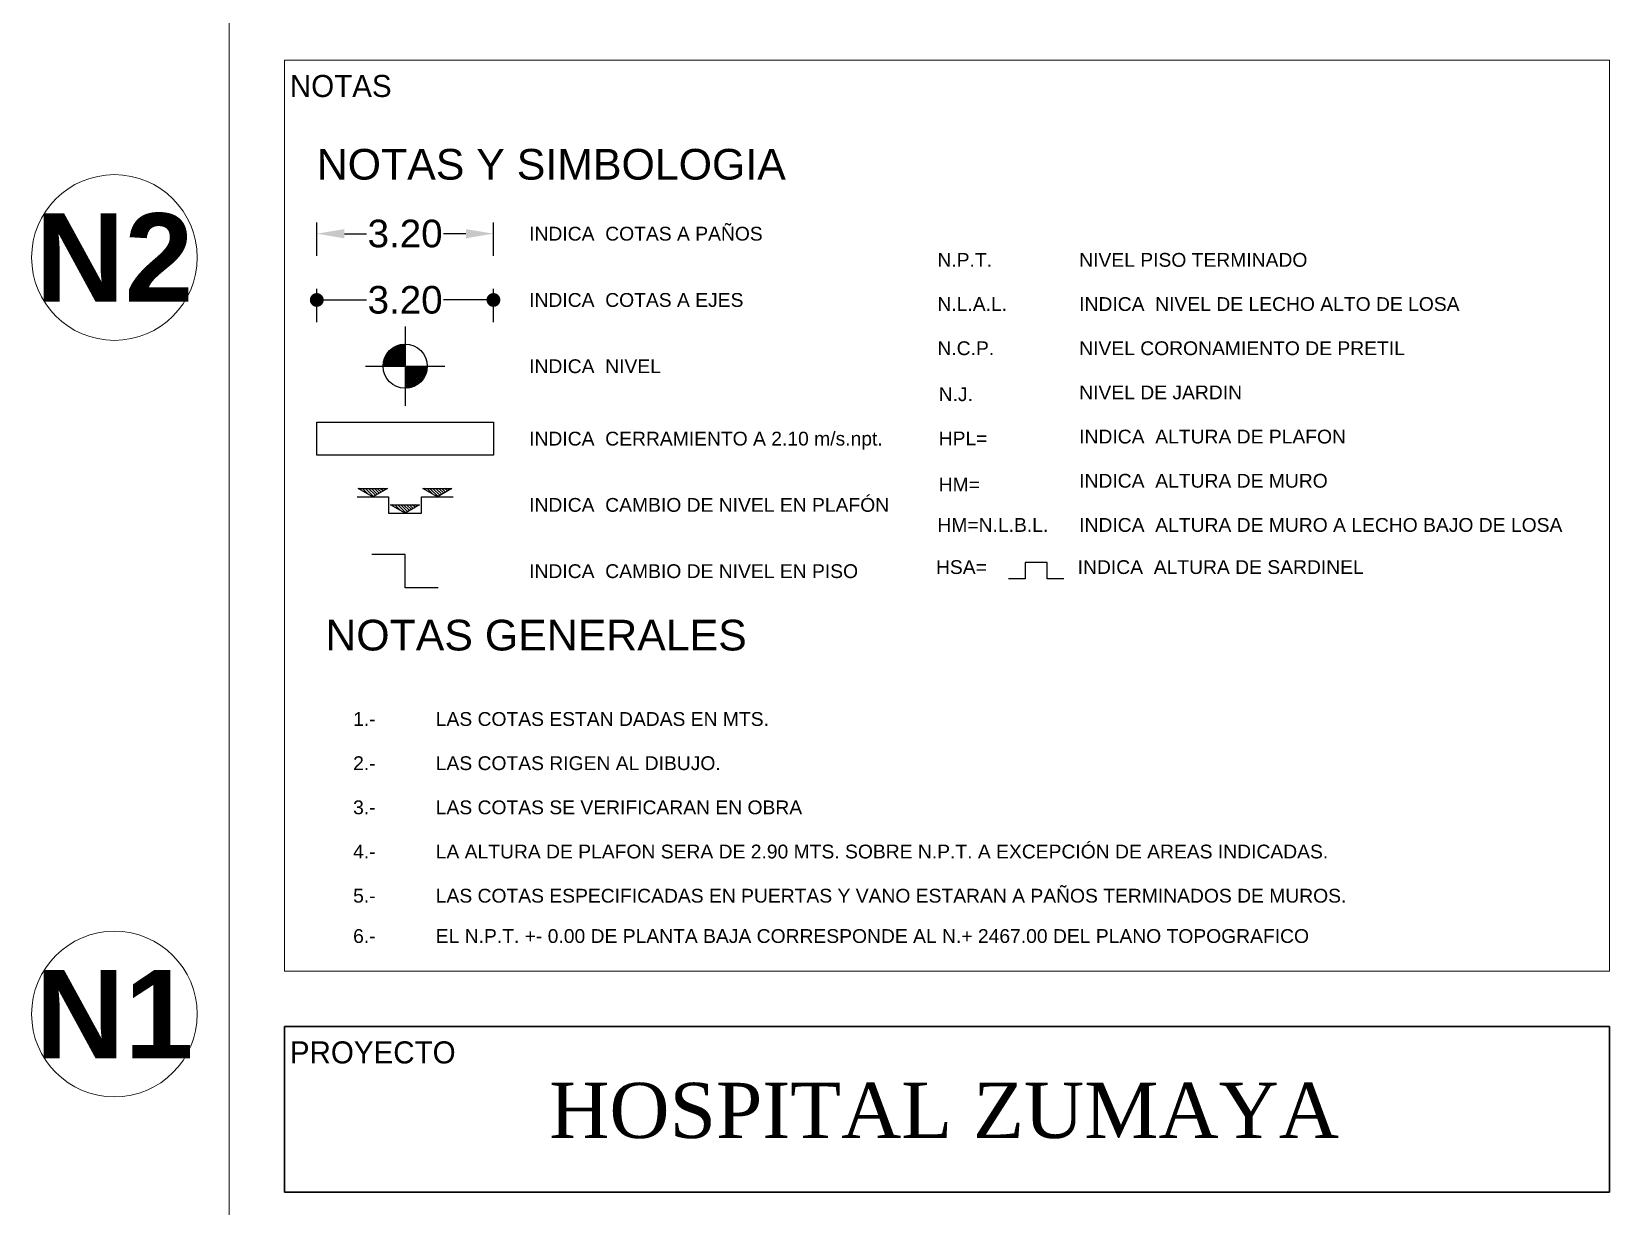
# Model space of a CAD drawing. Header units: metres. Extents: x -22 to 564, y 0 to 143.
# Drawn here: x 52.74 to 67.03, y 32.28 to 42.92 of the extents above; entities that cross this region are included whole.
import ezdxf
from ezdxf.enums import TextEntityAlignment as Align

# ---------------------------------------------------------------- set-up
doc = ezdxf.new("R2010")
doc.units = ezdxf.units.M
for name, color, linetype in [('COTAS EJES', 8, 'Continuous'), ('EJES BOLAS', 11, 'Continuous'), ('EJES TEXTOS', 3, 'Continuous'), ('TEXTO', 7, 'Continuous')]:
    doc.layers.add(name, color=color, linetype=linetype)
doc.layers.add('XREF PIE 1.100$0$G-ANNO-TTLB', color=7, linetype='Continuous', lineweight=9)
doc.styles.add('100 LOCALES 25', font='arial.ttf', dxfattribs={"height": 0.25})
doc.styles.add('COTAS', font='arial.ttf')
doc.styles.add('EJES', font='arialbd.ttf', dxfattribs={"height": 0.8})
doc.styles.add('PIE 200 DE 120  NEW ADMON$0$COTAS', font='arial.ttf')
doc.styles.add('XREF PIE 1.100$0$Franklin Gothic Book', font='FRABK.TTF', dxfattribs={"height": 0.002})
doc.styles.add('XREF PIE 1.100$0$Times New Roman_1', font='times.ttf', dxfattribs={"height": 0.005})
doc.dimstyles.new('100 EJES', dxfattribs={"dimtxt": 0.25, "dimasz": 0.125, "dimexe": 0.1, "dimexo": 0.1, "dimgap": 0.025, "dimtad": 0, "dimtih": 1, "dimtoh": 1, "dimzin": 1, "dimdsep": 46, "dimtxsty": 'COTAS', "dimblk": 'DOT', "dimcen": 0.1, "dimclrd": 256, "dimclre": 256, "dimclrt": 7, "dimadec": 0, "dimazin": 1, "dimtfac": 1, "dimtofl": 0, "dimtmove": 2, "dimatfit": 3, "dimfxl": 1, "dimtolj": 1, "dimtzin": 1, "dimlwd": 25, "dimlwe": -1, "dimarcsym": 0})
doc.dimstyles.new('PIE 200 DE 120  NEW ADMON$0$200 EJES', dxfattribs={"dimscale": 2, "dimtxt": 0.25, "dimasz": 0.125, "dimexe": 0.1, "dimexo": 0.1, "dimgap": 0.025, "dimtad": 0, "dimtih": 1, "dimtoh": 1, "dimzin": 1, "dimdsep": 46, "dimtxsty": 'PIE 200 DE 120  NEW ADMON$0$COTAS', "dimblk": 'PIE 200 DE 120  NEW ADMON$0$_DOT', "dimcen": 0.1, "dimclrd": 256, "dimclre": 256, "dimclrt": 7, "dimadec": 0, "dimazin": 1, "dimtfac": 1, "dimtofl": 0, "dimtmove": 2, "dimatfit": 3, "dimfxl": 1, "dimtolj": 1, "dimtzin": 1, "dimlwd": 25, "dimlwe": -1, "dimarcsym": 0})
doc.dimstyles.new('PIE 200 DE 120  NEW ADMON$0$200 FLECHAS', dxfattribs={"dimscale": 2, "dimtxt": 0.25, "dimasz": 0.25, "dimexe": 0.1, "dimexo": 0.1, "dimgap": 0.025, "dimtad": 0, "dimtih": 1, "dimtoh": 1, "dimzin": 1, "dimdsep": 46, "dimtxsty": 'PIE 200 DE 120  NEW ADMON$0$COTAS', "dimcen": 0.1, "dimclrd": 256, "dimclre": 256, "dimclrt": 7, "dimadec": 0, "dimazin": 1, "dimtfac": 1, "dimtofl": 0, "dimtmove": 2, "dimatfit": 3, "dimfxl": 1, "dimtolj": 1, "dimtzin": 1, "dimlwd": -1, "dimlwe": -1, "dimarcsym": 0})
pattern_1 = [(45, (-82.406194, 58.687052), (-0.0088388348, 0.0088388348), [])]

# ---------------------------------------------------------------- blocks, each defined once
blk = doc.blocks.new('*D18')
at = {"layer": 'TEXTO', "transparency": 16777216}
for p, q in [((153.129, 32.129), (153.129, 32.729)), ((156.329, 32.129), (156.329, 32.729)), ((153.629, 32.529), (154.03, 32.529)), ((155.829, 32.529), (155.427, 32.529))]:
    blk.add_line(p, q, dxfattribs=at)
for points in [[(153.629, 32.612), (153.629, 32.445), (153.129, 32.529)], [(155.829, 32.612), (155.829, 32.445), (156.329, 32.529)]]:
    blk.add_solid(points, dxfattribs=at)
at = {"layer": 'TEXTO', "color": 7, "transparency": 16777216, "insert": (154.729, 32.529), "char_height": 0.5, "attachment_point": 5, "style": 'PIE 200 DE 120  NEW ADMON$0$COTAS'}
blk.add_mtext('\\A1;3.20', dxfattribs=at)
blk = doc.blocks.new('PIE 200 DE 120  NEW ADMON$0$_DOT')
at = {"color": 0, "linetype": 'ByBlock', "lineweight": -2}
blk.add_line((-0.5, 0), (-1, 0), dxfattribs=at)
at = {"color": 0, "linetype": 'ByBlock', "lineweight": -2, "const_width": 0.5}
blk.add_lwpolyline([(-0.25, 0, 1), (0.25, 0, 1)], format="xyb", close=True, dxfattribs=at)
blk = doc.blocks.new('*D19')
at = {"layer": 'TEXTO', "transparency": 16777216}
for p, q in [((153.129, 30.929), (153.129, 31.529)), ((156.329, 30.929), (156.329, 31.529))]:
    blk.add_line(p, q, dxfattribs=at)
at = {"layer": 'TEXTO', "lineweight": 25, "transparency": 16777216}
for p, q in [((153.379, 31.329), (154.03, 31.329)), ((156.079, 31.329), (155.427, 31.329))]:
    blk.add_line(p, q, dxfattribs=at)
at = {"layer": 'TEXTO', "lineweight": 25, "transparency": 16777216, "xscale": 0.25, "yscale": 0.25, "zscale": 0.25, "rotation": 180}
blk.add_blockref('PIE 200 DE 120  NEW ADMON$0$_DOT', (153.129, 31.329), dxfattribs=at)
at = {"layer": 'TEXTO', "lineweight": 25, "transparency": 16777216, "xscale": 0.25, "yscale": 0.25, "zscale": 0.25}
blk.add_blockref('PIE 200 DE 120  NEW ADMON$0$_DOT', (156.329, 31.329), dxfattribs=at)
at = {"layer": 'TEXTO', "color": 7, "transparency": 16777216, "insert": (154.729, 31.329), "char_height": 0.5, "attachment_point": 5, "style": 'PIE 200 DE 120  NEW ADMON$0$COTAS'}
blk.add_mtext('\\A1;3.20', dxfattribs=at)
blk = doc.blocks.new('PIE 200 DE 120  NEW ADMON$0$NIVEL')
at = {"lineweight": 5}
h = blk.add_hatch(dxfattribs=at)
h.set_pattern_fill('ANSI31', color=256, scale=0.1, style=0)
h.set_pattern_definition(pattern_1)
h.paths.add_polyline_path([(0, 0), (0, 0.25, 0.414214), (-0.25, 0)])
h = blk.add_hatch(dxfattribs=at)
h.set_pattern_fill('ANSI31', color=256, scale=0.1, style=0)
h.set_pattern_definition(pattern_1)
h.paths.add_polyline_path([(0, 0), (0, -0.25, 0.414214), (0.25, 0)])
for p, q in [((0, 0.45), (0, -0.45)), ((-0.45, 0), (0.45, 0))]:
    blk.add_line(p, q)
blk.add_circle((0, 0), 0.25)
blk = doc.blocks.new('PIE 200 DE 120  NEW ADMON$0$NIV-PLAF')
h = blk.add_hatch()
h.set_pattern_fill('ANSI31', color=256, scale=0.003, style=0)
h.set_pattern_definition([(45, (-103.239569, -121.246024), (-0.0067351921, 0.0067351921), [])])
h.paths.add_polyline_path([(-0.038, 0.15525), (-0.038, 0.28705), (0, 0.22115)])
h = blk.add_hatch()
h.set_pattern_fill('ANSI31', color=256, scale=0.003, style=0)
h.set_pattern_definition([(45, (-103.165569, -121.392174), (-0.0067351921, 0.0067351921), [])])
h.paths.add_polyline_path([(0.036, 0.0091), (0.036, 0.1409), (0.074, 0.075)])
h = blk.add_hatch()
h.set_pattern_fill('ANSI31', color=256, scale=0.003, style=0)
h.set_pattern_definition([(45, (-103.239569, -121.538324), (-0.0067351921, 0.0067351921), [])])
h.paths.add_polyline_path([(-0.038, -0.13705), (-0.038, -0.00525), (0, -0.07115)])
for points in [[(-0.038, 0.15525), (-0.038, 0.28705), (0, 0.22115), (-0.038, 0.15525)], [(0, -0.1423), (0, 0), (0.074, 0), (0.074, 0.15), (0, 0.15), (0, 0.2923)], [(0.036, 0.0091), (0.036, 0.1409), (0.074, 0.075), (0.036, 0.0091)], [(-0.038, -0.13705), (-0.038, -0.00525), (0, -0.07115), (-0.038, -0.13705)]]:
    blk.add_lwpolyline(points)
blk = doc.blocks.new('XREF PIE 1.100$0$ZUM-TB-XX-PP_PIE DE PLANO - ZUM_TB_PP_XX__PIE DE PLANO 90x60cm-1443826-PLANTA BAJA GENERAL')
at = {"layer": 'XREF PIE 1.100$0$G-ANNO-TTLB', "lineweight": 20}
for p, q in [((0.3018, 0.005), (0.3018, 0.595)), ((0.30679, 0.2475), (0.30679, 0.33)), ((0.42679, 0.33), (0.30679, 0.33)), ((0.42679, 0.2475), (0.42679, 0.33)), ((0.30679, 0.2475), (0.42679, 0.2475))]:
    blk.add_line(p, q, dxfattribs=at)
at = {"layer": 'XREF PIE 1.100$0$G-ANNO-TTLB', "lineweight": 30}
for p, q in [((0.42679, 0.2425), (0.30679, 0.2425)), ((0.30679, 0.2275), (0.30679, 0.2425)), ((0.42679, 0.2425), (0.42679, 0.2275)), ((0.42679, 0.2275), (0.30679, 0.2275))]:
    blk.add_line(p, q, dxfattribs=at)
at = {"layer": 'XREF PIE 1.100$0$G-ANNO-TTLB', "char_height": 0.002, "attachment_point": 1, "style": 'XREF PIE 1.100$0$Franklin Gothic Book'}
for s, insert, width in [('NOTAS', (0.30729, 0.32866), 0.0104219), ('PROYECTO', (0.30729, 0.24116), 0.0164346)]:
    blk.add_mtext(s, dxfattribs=dict(at, insert=insert, width=width))
at = {"layer": 'XREF PIE 1.100$0$G-ANNO-TTLB', "insert": (0.33077, 0.23741), "char_height": 0.005, "width": 0.0872236, "attachment_point": 1, "style": 'XREF PIE 1.100$0$Times New Roman_1', "bg_fill": 3, "box_fill_scale": 1.25, "bg_fill_color": 256, "bg_fill_true_color": 13158600, "bg_fill_transparency": 0}
blk.add_mtext('HOSPITAL ZUMAYA', dxfattribs=at)
blk = doc.blocks.new('EJE')
at = {"linetype": 'Continuous', "lineweight": 5}
blk.add_circle((0, 0), 0.75, dxfattribs=at)
at = {"layer": 'EJES TEXTOS', "style": 'EJES'}
blk.add_attdef('EJE', text='', height=0.8, dxfattribs=at).set_placement((0, 0), align=Align.MIDDLE_CENTER)
blk = doc.blocks.new('_DOT')
at = {"color": 0, "linetype": 'ByBlock', "lineweight": -2}
blk.add_line((-0.5, 0), (-1, 0), dxfattribs=at)
at = {"color": 0, "linetype": 'ByBlock', "lineweight": -2, "const_width": 0.5}
blk.add_lwpolyline([(-0.25, 0, 1), (0.25, 0, 1)], format="xyb", close=True, dxfattribs=at)
blk = doc.blocks.new('*D124')
at = {"layer": 'COTAS EJES', "transparency": 16777216}
for p, q in [((52.077, 54.275), (52.459, 54.275)), ((52.077, 34.025), (52.459, 34.025))]:
    blk.add_line(p, q, dxfattribs=at)
at = {"layer": 'COTAS EJES', "lineweight": 25, "transparency": 16777216}
for p, q in [((52.359, 54.15), (52.359, 44.303)), ((52.359, 34.15), (52.359, 43.997))]:
    blk.add_line(p, q, dxfattribs=at)
at = {"layer": 'COTAS EJES', "lineweight": 25, "transparency": 16777216, "xscale": 0.125, "yscale": 0.125, "zscale": 0.125}
for p, rotation in [((52.359, 54.275), 90), ((52.359, 34.025), 270)]:
    blk.add_blockref('_DOT', p, dxfattribs=dict(at, rotation=rotation))
at = {"layer": 'COTAS EJES', "color": 7, "transparency": 16777216, "insert": (52.359, 44.15), "char_height": 0.25, "attachment_point": 5, "style": 'COTAS'}
blk.add_mtext('\\A1;20.25', dxfattribs=at)
blk = doc.blocks.new('SIMBOLOGIA')
at = {"layer": 'TEXTO'}
blk.add_lwpolyline([(156.329, 28.518), (153.129, 28.518), (153.129, 29.118), (156.329, 29.118)], close=True, dxfattribs=at)
for points in [[(155.329, 26.118), (154.729, 26.118), (154.729, 26.718), (154.129, 26.718)], [(166.659, 26.277), (166.359, 26.277), (166.359, 26.577), (165.959, 26.577), (165.959, 26.277), (165.659, 26.277)]]:
    blk.add_lwpolyline(points, dxfattribs=at)
at = {"layer": 'TEXTO', "xscale": 1.59999999999991, "yscale": 1.59999999999991, "zscale": 1.59999999999991}
blk.add_blockref('PIE 200 DE 120  NEW ADMON$0$NIVEL', (154.729, 30.129), dxfattribs=at)
at = {"layer": 'TEXTO', "xscale": 4.000000000000003, "yscale": 4.000000000000003, "zscale": 4.000000000000003, "rotation": 270}
blk.add_blockref('PIE 200 DE 120  NEW ADMON$0$NIV-PLAF', (154.429, 27.766), dxfattribs=at)
at = {"layer": 'TEXTO', "style": '100 LOCALES 25'}
for s, height, p in [('NOTAS Y SIMBOLOGIA', 0.55561, (153.129, 33.786)), ('INDICA  COTAS A PAÑOS', 0.25, (156.976, 32.529)), ('N.P.T.', 0.25, (164.37, 32.055)), ('NIVEL PISO TERMINADO', 0.25, (166.938, 32.055)), ('INDICA  COTAS A EJES', 0.25, (156.976, 31.329)), ('N.L.A.L.', 0.25, (164.37, 31.255)), ('INDICA  NIVEL DE LECHO ALTO DE LOSA ', 0.25, (166.938, 31.255)), ('N.C.P.', 0.25, (164.37, 30.455)), ('NIVEL CORONAMIENTO DE PRETIL', 0.25, (166.938, 30.455)), ('INDICA  NIVEL', 0.25, (156.976, 30.129)), ('N.J.', 0.25, (164.393, 29.622)), ('NIVEL DE JARDIN', 0.25, (166.938, 29.655)), ('INDICA  CERRAMIENTO A 2.10 m/s.npt.', 0.25, (156.976, 28.818)), ('HPL=', 0.25, (164.393, 28.822)), ('INDICA  ALTURA DE PLAFON ', 0.25, (166.938, 28.855)), ('HM=', 0.25, (164.393, 27.986)), ('INDICA  ALTURA DE MURO ', 0.25, (166.938, 28.055)), ('INDICA  CAMBIO DE NIVEL EN PLAFÓN', 0.25, (156.976, 27.618)), ('HM=N.L.B.L.', 0.25, (164.37, 27.255)), ('INDICA  ALTURA DE MURO A LECHO BAJO DE LOSA ', 0.25, (166.938, 27.255)), ('HSA=', 0.25, (164.344, 26.492)), ('INDICA  ALTURA DE SARDINEL', 0.25, (166.911, 26.492)), ('INDICA  CAMBIO DE NIVEL EN PISO', 0.25, (156.976, 26.418)), ('NOTAS GENERALES', 0.55561, (153.284, 25.26)), ('LAS COTAS ESTAN DADAS EN MTS.', 0.25, (155.284, 23.741)), ('LAS COTAS RIGEN AL DIBUJO.', 0.25, (155.284, 22.941)), ('LAS COTAS SE VERIFICARAN EN OBRA', 0.25, (155.284, 22.141)), ('LA ALTURA DE PLAFON SERA DE 2.90 MTS. SOBRE N.P.T. A EXCEPCIÓN DE AREAS INDICADAS.', 0.25, (155.284, 21.341)), ('LAS COTAS ESPECIFICADAS EN PUERTAS Y VANO ESTARAN A PAÑOS TERMINADOS DE MUROS.', 0.25, (155.284, 20.541)), ('EL N.P.T. +- 0.00 DE PLANTA BAJA CORRESPONDE AL N.+ 2467.00 DEL PLANO TOPOGRAFICO', 0.25, (155.284, 19.811))]:
    blk.add_text(s, height=height, dxfattribs=at).set_placement(p, align=Align.MIDDLE_LEFT)
for s, p in [('1.-', (154.195, 23.741)), ('2.-', (154.195, 22.941)), ('3.-', (154.195, 22.141)), ('4.-', (154.195, 21.341)), ('5.-', (154.195, 20.541)), ('6.-', (154.195, 19.811))]:
    blk.add_text(s, height=0.25, dxfattribs=at).set_placement(p, align=Align.MIDDLE_RIGHT)
at = {"layer": 'TEXTO'}
for base, p1, p2, dimstyle, picture, middle in [((156.329, 32.529), (153.129, 31.929), (156.329, 31.929), 'PIE 200 DE 120  NEW ADMON$0$200 FLECHAS', '*D18', (154.729, 32.529)), ((156.329, 31.329), (153.129, 30.729), (156.329, 30.729), 'PIE 200 DE 120  NEW ADMON$0$200 EJES', '*D19', (154.729, 31.329))]:
    dim = blk.add_linear_dim(base=base, p1=p1, p2=p2, dimstyle=dimstyle, dxfattribs=at)
    dim.commit()
    dim.dimension.update_dxf_attribs({"geometry": picture, "text_midpoint": middle})

msp = doc.modelspace()

# ---------------------------------------------------------------- block references
at = {"layer": 'XREF PIE 1.100$0$G-ANNO-TTLB', "xscale": 100.0000000000004, "yscale": 100.0000000000004, "zscale": 100.0000000000004}
msp.add_blockref('XREF PIE 1.100$0$ZUM-TB-XX-PP_PIE DE PLANO - ZUM_TB_PP_XX__PIE DE PLANO 90x60cm-1443826-PLANTA BAJA GENERAL', (24.352, 9.662), dxfattribs=at)

# ---------------------------------------------------------------- next in the draw order: block references
at = {"xscale": 0.5, "yscale": 0.5, "zscale": 0.5}
msp.add_blockref('SIMBOLOGIA', (-21.24, 24.826), dxfattribs=at)
at = {"layer": 'EJES BOLAS'}
for p, values in [((53.492, 40.875, 0), {'EJE': 'N2'}), ((53.492, 34.025, 0), {'EJE': 'N1'})]:
    msp.add_blockref('EJE', p, dxfattribs=at).add_auto_attribs(values)

# ---------------------------------------------------------------- next in the draw order: dimensions: what is measured, and where the dimension line sits
at = {"layer": 'COTAS EJES'}
dim = msp.add_linear_dim(base=(52.359, 54.275), p1=(51.977, 34.025, 0), p2=(51.977, 54.275, 0), angle=270, dimstyle='100 EJES', dxfattribs=at)
dim.commit()
dim.dimension.update_dxf_attribs({"geometry": '*D124', "text_midpoint": (52.359, 44.15)})

doc.saveas('drawing.dxf')
